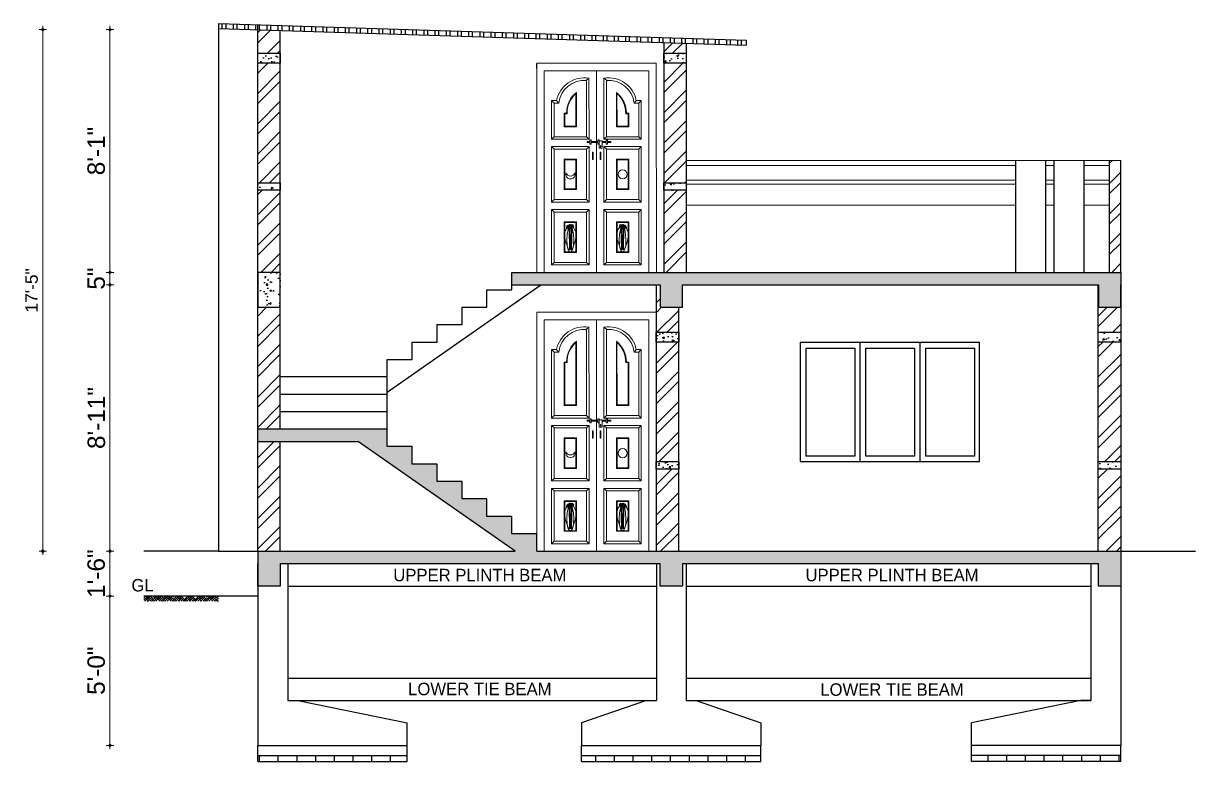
# Model space of a CAD drawing. Header units: inches. Extents: x 2449 to 13692, y -3765 to -1517.
# Drawn here: x 5188.6 to 5659.1, y -3380.5 to -3084 of the extents above; entities that cross this region are included whole.
import ezdxf
from ezdxf.enums import TextEntityAlignment as Align

# ---------------------------------------------------------------- set-up
doc = ezdxf.new("R2010")
doc.units = ezdxf.units.IN
doc.header["$LTSCALE"] = 0.5
doc.header["$MEASUREMENT"] = 0
doc.header["$PDMODE"] = 66
doc.layers.add('A-Wall', color=7, linetype='Continuous')
for name, color, linetype, lineweight in [('A_hatch', 253, 'Continuous', 5), ('Dimention', 5, 'Continuous', 20), ('door', 202, 'Continuous', 5), ('DW TEXT', 92, 'Continuous', 15), ('ELEVATION', 85, 'Continuous', 9), ('hatch', 9, 'Continuous', 0), ('Toilet', 7, 'Continuous', 25)]:
    doc.layers.add(name, color=color, linetype=linetype, lineweight=lineweight)
doc.styles.add('CEN', font='GOTHIC.TTF')
doc.styles.get("Standard").update_dxf_attribs({"font": 'arial.ttf'})
doc.dimstyles.new('S8', dxfattribs={"dimtxt": 5, "dimasz": 1, "dimexe": 6, "dimexo": 18, "dimgap": 1.9375, "dimtad": 1, "dimdec": 0, "dimzin": 3, "dimdsep": 46, "dimlunit": 4, "dimtxsty": 'Standard', "dimblk": 'dot 2', "dimcen": 12, "dimse1": 1, "dimse2": 1, "dimclrd": 1, "dimclre": 1, "dimclrt": 256, "dimadec": 0, "dimazin": 0, "dimtfac": 0.75, "dimtdec": 0, "dimtix": 1, "dimtmove": 1, "dimatfit": 3, "dimldrblk": 'DOT', "dimfxl": 1, "dimtolj": 1, "dimtzin": 0, "dimlwd": 9, "dimlwe": 9, "dimarcsym": 0})
pattern_1 = [(50, (-9424.0806, -2901.197), (7.1726018, -0.6275213), [0.75, -8.25]), (355, (-9424.0806, -2901.197), (-1.3875133, 7.5219213), [0.6, -6.6]), (100.451444, (-9423.483, -2901.249), (5.7850885, 6.8944), [0.637402, -7.011421]), (46.1842, (-9424.081, -2899.197), (10.6724133, -1.655193), [1.125, -12.375]), (96.635635, (-9423.191, -2899.335), (9.3466195, 9.741186), [0.9561034, -10.5171376]), (351.18416, (-9424.081, -2899.197), (9.3466195, 9.741186), [0.9, -9.9]), (21, (-9423.0806, -2899.697), (5.9690705, -4.026189), [0.75, -8.25]), (326, (-9423.0806, -2899.697), (2.4331533, 7.2515005), [0.6, -6.6]), (71.451445, (-9422.583, -2900.0326), (8.4022238, 3.2253115), [0.637402, -7.011421]), (37.5, (-9424.0806, -2901.197), (0.12159855, 3.32893854), [0, -6.52, 0, -6.7, 0, -6.625]), (7.5, (-9424.0806, -2901.197), (2.6306954, 3.9441171), [0, -3.82, 0, -6.37, 0, -2.525]), (327.5, (-9426.3106, -2901.197), (5.33822436, -0.2255487), [0, -2.5, 0, -7.8, 0, -10.35]), (317.5, (-9427.3106, -2901.197), (5.8318617, 1.0010498), [0, -3.25, 0, -5.18, 0, -7.35])]
pattern_2 = [(45, (-9424.081, -2901.197), (-6.098796, 6.098796), []), (45, (-9420.015, -2901.197), (-6.098796, 6.098796), [])]
pattern_3 = [(0, (-9424.0806, -2901.197), (0, 3.75), []), (90, (-9424.0806, -2901.197), (-7.5, 5e-16), [3.75, -3.75]), (90, (-9420.3306, -2901.197), (-7.5, 5e-16), [-3.75, 3.75])]

# ---------------------------------------------------------------- blocks, each defined once
blk = doc.blocks.new('dot1')
at = {"layer": 'hatch'}
h = blk.add_hatch(color=256, dxfattribs=at)
edge = h.paths.add_edge_path()
edge.add_arc((0, 0), 1, 0, 360)
for p, q in [((3, 0), (-3, 0)), ((0, 3), (0, -3))]:
    blk.add_line(p, q, dxfattribs=at)
blk.add_circle((0, 0), 1, dxfattribs=at)
blk = doc.blocks.new('dot 2')
at = {"layer": 'hatch', "xscale": 0.5, "yscale": 0.5, "zscale": 0.5}
blk.add_blockref('dot1', (0, 0), dxfattribs=at)
blk = doc.blocks.new('*D799')
at = {"layer": 'Defpoints', "color": 0, "transparency": 16777216}
for p in [(5223.34, -3295.99), (5236.95, -3295.99), (5236.95, -3313.99)]:
    blk.add_point(p, dxfattribs=at)
at = {"layer": 'Toilet', "color": 1, "lineweight": 9, "transparency": 16777216}
for p, q in [((5223.34, -3294.99), (5223.34, -3293.99)), ((5223.34, -3313.99), (5223.34, -3295.99)), ((5223.34, -3314.99), (5223.34, -3315.99))]:
    blk.add_line(p, q, dxfattribs=at)
for p, rotation in [((5223.34, -3295.99), 270), ((5223.34, -3313.99), 90)]:
    blk.add_blockref('dot 2', p, dxfattribs=dict(at, rotation=rotation))
at = {"layer": 'Toilet', "transparency": 16777216, "insert": (5217.83, -3304.99), "char_height": 7, "attachment_point": 5, "rotation": 90}
blk.add_mtext('\\A1;1\'-6"', dxfattribs=at)
blk = doc.blocks.new('_Dot')
at = {"color": 0, "linetype": 'ByBlock', "lineweight": -2}
blk.add_line((-0.5, 0), (-1, 0), dxfattribs=at)
at = {"color": 0, "linetype": 'ByBlock', "const_width": 0.5}
blk.add_lwpolyline([(-0.25, 0, 1), (0.25, 0, 1)], format="xyb", close=True, dxfattribs=at)
blk = doc.blocks.new('*D801')
at = {"layer": 'Defpoints', "color": 0, "transparency": 16777216}
for p in [(5223.34, -3183.99), (5384.68, -3183.99), (5384.68, -3188.99)]:
    blk.add_point(p, dxfattribs=at)
at = {"layer": 'Toilet', "color": 1, "lineweight": 9, "transparency": 16777216}
for p, q in [((5223.34, -3182.99), (5223.34, -3181.99)), ((5223.34, -3188.99), (5223.34, -3183.99)), ((5223.34, -3189.99), (5223.34, -3190.99))]:
    blk.add_line(p, q, dxfattribs=at)
for p, rotation in [((5223.34, -3183.99), 270), ((5223.34, -3188.99), 90)]:
    blk.add_blockref('dot 2', p, dxfattribs=dict(at, rotation=rotation))
at = {"layer": 'Toilet', "transparency": 16777216, "insert": (5217.85, -3186.49), "char_height": 7, "attachment_point": 5, "rotation": 90}
blk.add_mtext('\\A1;5"', dxfattribs=at)
blk = doc.blocks.new('*D802')
at = {"layer": 'Defpoints', "color": 0, "transparency": 16777216}
for p in [(5223.34, -3086.49), (5282.7, -3086.49), (5384.68, -3183.99)]:
    blk.add_point(p, dxfattribs=at)
at = {"layer": 'Toilet', "color": 1, "lineweight": 9, "transparency": 16777216}
blk.add_line((5223.34, -3182.99), (5223.34, -3087.49), dxfattribs=at)
for p, rotation in [((5223.34, -3086.49), 90), ((5223.34, -3183.99), 270)]:
    blk.add_blockref('dot 2', p, dxfattribs=dict(at, rotation=rotation))
at = {"layer": 'Toilet', "transparency": 16777216, "insert": (5217.83, -3135.24), "char_height": 7, "attachment_point": 5, "rotation": 90}
blk.add_mtext('\\A1;8\'-1"', dxfattribs=at)
blk = doc.blocks.new('*D803')
at = {"layer": 'Defpoints', "color": 0, "transparency": 16777216}
for p in [(5282.7, -3086.49), (5196.38, -3295.99), (5266.95, -3295.99)]:
    blk.add_point(p, dxfattribs=at)
at = {"layer": 'Toilet', "color": 1, "lineweight": 9, "transparency": 16777216}
blk.add_line((5196.38, -3087.49), (5196.38, -3294.99), dxfattribs=at)
for p, rotation in [((5196.38, -3086.49), 90), ((5196.38, -3295.99), 270)]:
    blk.add_blockref('dot 2', p, dxfattribs=dict(at, rotation=rotation))
at = {"layer": 'Toilet', "transparency": 16777216, "insert": (5191.89, -3191.24), "char_height": 5, "attachment_point": 5, "rotation": 90}
blk.add_mtext('\\A1;17\'-5"', dxfattribs=at)
blk = doc.blocks.new('*D804')
at = {"layer": 'Defpoints', "color": 0, "transparency": 16777216}
for p in [(5236.95, -3313.99), (5223.34, -3373.99), (5282.7, -3373.99)]:
    blk.add_point(p, dxfattribs=at)
at = {"layer": 'Toilet', "color": 1, "lineweight": 9, "transparency": 16777216}
blk.add_line((5223.34, -3314.99), (5223.34, -3372.99), dxfattribs=at)
for p, rotation in [((5223.34, -3313.99), 90), ((5223.34, -3373.99), 270)]:
    blk.add_blockref('dot 2', p, dxfattribs=dict(at, rotation=rotation))
at = {"layer": 'Toilet', "transparency": 16777216, "insert": (5217.83, -3343.99), "char_height": 7, "attachment_point": 5, "rotation": 90}
blk.add_mtext('\\A1;5\'-0"', dxfattribs=at)

msp = doc.modelspace()

# ---------------------------------------------------------------- hatches: boundary and pattern name
at = {"layer": 'A-Wall', "ltscale": 40, "true_color": 0xf26722}
h = msp.add_hatch(dxfattribs=at)
h.set_pattern_fill('AR-CONC', color=30)
h.set_pattern_definition(pattern_1)
h.paths.add_polyline_path([(5282.7, -3095.99), (5282.7, -3099.99), (5291.72, -3099.99), (5291.72, -3095.99)])
h = msp.add_hatch(dxfattribs=at)
h.set_pattern_fill('AR-CONC', color=30)
h.set_pattern_definition(pattern_1)
h.paths.add_polyline_path([(5445.68, -3099.99), (5454.68, -3099.99), (5454.68, -3095.99), (5445.68, -3095.99)])
h = msp.add_hatch(dxfattribs=at)
h.set_pattern_fill('AR-CONC', color=30)
h.set_pattern_definition(pattern_1)
h.paths.add_polyline_path([(5291.72, -3147.99), (5282.7, -3147.99), (5282.7, -3150.99), (5291.72, -3150.99)])
h = msp.add_hatch(dxfattribs=at)
h.set_pattern_fill('AR-CONC', color=30)
h.set_pattern_definition(pattern_1)
h.paths.add_polyline_path([(5454.68, -3147.99), (5445.68, -3147.99), (5445.68, -3150.99), (5454.68, -3150.99)])
h = msp.add_hatch(dxfattribs=at)
h.set_pattern_fill('AR-CONC', color=30)
h.set_pattern_definition(pattern_1)
h.paths.add_polyline_path([(5291.72, -3183.99), (5282.7, -3183.99), (5282.7, -3197.99), (5291.72, -3197.99)])
h = msp.add_hatch(dxfattribs=at)
h.set_pattern_fill('AR-CONC', color=30)
h.set_pattern_definition(pattern_1)
h.paths.add_polyline_path([(5444.17, -3188.99), (5444.17, -3197.99), (5453.19, -3197.99), (5453.19, -3188.99), (5620.12, -3188.99), (5620.12, -3197.99), (5629.14, -3197.99), (5629.14, -3188.99), (5629.14, -3183.99), (5394.68, -3183.99), (5384.68, -3183.99), (5384.68, -3188.99)])
h = msp.add_hatch(dxfattribs=at)
h.set_pattern_fill('AR-CONC', color=30)
h.set_pattern_definition(pattern_1)
h.paths.add_polyline_path([(5451.68, -3207.99), (5442.68, -3207.99), (5442.68, -3211.99), (5451.68, -3211.99)])
h = msp.add_hatch(dxfattribs=at)
h.set_pattern_fill('AR-CONC', color=30)
h.set_pattern_definition(pattern_1)
h.paths.add_polyline_path([(5620.08, -3211.99), (5629.14, -3211.99), (5629.14, -3207.99), (5620.08, -3207.99)])
h = msp.add_hatch(dxfattribs=at)
h.set_pattern_fill('AR-CONC', color=30)
h.set_pattern_definition(pattern_1)
h.paths.add_polyline_path([(5385.96, -3295.99), (5282.7, -3295.99), (5282.7, -3309.99), (5291.7, -3309.99), (5291.7, -3300.99), (5444.18, -3300.99), (5444.18, -3309.99), (5453.18, -3309.99), (5453.18, -3300.99), (5620.14, -3300.99), (5620.14, -3309.99), (5629.14, -3309.99), (5629.14, -3300.99), (5629.14, -3295.99), (5394.68, -3295.99), (5394.68, -3288.99), (5384.68, -3288.99), (5384.68, -3281.99), (5374.68, -3281.99), (5374.68, -3274.99), (5364.68, -3274.99), (5364.68, -3267.99), (5354.68, -3267.99), (5354.68, -3260.99), (5344.68, -3260.99), (5344.68, -3253.99), (5334.68, -3253.99), (5334.68, -3246.99), (5282.7, -3246.99), (5282.7, -3251.99), (5323.1, -3251.99)])
h = msp.add_hatch(dxfattribs=at)
h.set_pattern_fill('AR-CONC', color=30)
h.set_pattern_definition(pattern_1)
h.paths.add_polyline_path([(5451.68, -3259.99), (5442.68, -3259.99), (5442.68, -3262.99), (5451.68, -3262.99)])
h = msp.add_hatch(dxfattribs=at)
h.set_pattern_fill('AR-CONC', color=30)
h.set_pattern_definition(pattern_1)
h.paths.add_polyline_path([(5629.14, -3259.99), (5620.08, -3259.99), (5620.08, -3262.99), (5629.14, -3262.99)])
at = {"layer": 'Dimention', "ltscale": 40, "true_color": 0xf26722}
h = msp.add_hatch(dxfattribs=at)
h.set_pattern_fill('ANSI32', color=30, scale=23)
h.set_pattern_definition(pattern_2)
h.paths.add_polyline_path([(5291.72, -3086.78), (5282.7, -3086.49), (5282.7, -3095.99), (5291.72, -3095.99)])
h.paths.add_polyline_path([(5282.7, -3147.99), (5291.72, -3147.99), (5291.72, -3099.99), (5282.7, -3099.99)])
h.paths.add_polyline_path([(5282.7, -3183.99), (5291.72, -3183.99), (5291.72, -3150.99), (5282.7, -3150.99)])
h = msp.add_hatch(dxfattribs=at)
h.set_pattern_fill('ANSI32', color=30, scale=23)
h.set_pattern_definition(pattern_2)
h.paths.add_polyline_path([(5454.68, -3095.99), (5454.68, -3091.99), (5445.68, -3091.7), (5445.68, -3095.99)])
h = msp.add_hatch(dxfattribs=at)
h.set_pattern_fill('ANSI32', color=30, scale=23)
h.set_pattern_definition(pattern_2)
h.paths.add_polyline_path([(5445.68, -3147.99), (5454.68, -3147.99), (5454.68, -3099.99), (5445.68, -3099.99)])
h.paths.add_polyline_path([(5454.68, -3150.99), (5445.68, -3150.99), (5445.68, -3183.99), (5454.68, -3183.99)])
h = msp.add_hatch(dxfattribs=at)
h.set_pattern_fill('ANSI32', color=30, scale=23)
h.set_pattern_definition(pattern_2)
h.paths.add_polyline_path([(5629.14, -3138.99), (5624.64, -3138.99), (5624.64, -3183.99), (5629.14, -3183.99)])
h = msp.add_hatch(dxfattribs=at)
h.set_pattern_fill('ANSI32', color=30, scale=23)
h.set_pattern_definition(pattern_2)
h.paths.add_polyline_path([(5451.68, -3197.99), (5444.17, -3197.99), (5444.17, -3188.99), (5442.68, -3188.99), (5442.68, -3207.99), (5451.68, -3207.99)])
h.paths.add_polyline_path([(5451.68, -3211.99), (5442.68, -3211.99), (5442.68, -3259.99), (5451.68, -3259.99)])
h.paths.add_polyline_path([(5451.68, -3262.99), (5442.68, -3262.99), (5442.68, -3295.99), (5451.68, -3295.99)])
h = msp.add_hatch(dxfattribs=at)
h.set_pattern_fill('ANSI32', color=30, scale=23)
h.set_pattern_definition(pattern_2)
h.paths.add_polyline_path([(5291.72, -3197.99), (5282.7, -3197.99), (5282.7, -3246.99), (5291.72, -3246.99)])
h.paths.add_polyline_path([(5291.72, -3251.99), (5282.7, -3251.99), (5282.7, -3295.99), (5291.72, -3295.99)])
h = msp.add_hatch(dxfattribs=at)
h.set_pattern_fill('ANSI32', color=30, scale=23)
h.set_pattern_definition(pattern_2)
h.paths.add_polyline_path([(5620.08, -3197.99), (5620.08, -3207.99), (5629.14, -3207.99), (5629.14, -3197.99)])
h.paths.add_polyline_path([(5629.14, -3211.99), (5620.08, -3211.99), (5620.08, -3259.99), (5629.14, -3259.99)])
h.paths.add_polyline_path([(5620.08, -3295.99), (5629.14, -3295.99), (5629.14, -3262.99), (5620.08, -3262.99)])
at = {"layer": 'Toilet'}
h = msp.add_hatch(dxfattribs=at)
h.set_pattern_fill('ANSI32', color=256, scale=12, angle=45)
h.set_pattern_definition([(90, (-9424.0806, -2901.197), (-4.5, 0), []), (90, (-9422.5806, -2899.697), (-4.5, 0), [])])
h.paths.add_polyline_path([(5282.7, -3084.49), (5282.7, -3086.49), (5478.68, -3092.76), (5478.68, -3090.75)])
h.paths.add_polyline_path([(5282.7, -3084.49), (5266.95, -3083.99), (5266.95, -3085.99), (5282.7, -3086.49)])
h = msp.add_hatch(dxfattribs=at)
h.set_pattern_fill('HOUND', color=256, scale=10, angle=45)
h.set_pattern_definition([(45, (-9424.0806, -2901.19704), (1.325825215, 2.20970869), [10, -5]), (135, (-9424.0806, -2901.19704), (1.325825215, -2.20970869), [10, -5])])
h.paths.add_polyline_path([(5266.95, -3313.99), (5236.95, -3313.99), (5236.95, -3316.12), (5266.95, -3316.12)])
h = msp.add_hatch(dxfattribs=at)
h.set_pattern_fill('BRICK', color=256, scale=15)
h.set_pattern_definition(pattern_3)
h.paths.add_polyline_path([(5342.7, -3377.99), (5282.7, -3377.99), (5282.7, -3380.49), (5342.7, -3380.49)])
h = msp.add_hatch(dxfattribs=at)
h.set_pattern_fill('BRICK', color=256, scale=15)
h.set_pattern_definition(pattern_3)
h.paths.add_polyline_path([(5484.68, -3377.99), (5412.68, -3377.99), (5412.68, -3380.49), (5484.68, -3380.49)])
h = msp.add_hatch(dxfattribs=at)
h.set_pattern_fill('BRICK', color=256, scale=15)
h.set_pattern_definition(pattern_3)
h.paths.add_polyline_path([(5629.14, -3377.99), (5569.14, -3377.99), (5569.14, -3380.49), (5629.14, -3380.49)])

# ---------------------------------------------------------------- linework, layer by layer
at = {"color": 5}
for p, q in [((5500.43, -3211.99), (5572.43, -3211.99)), ((5500.43, -3211.99), (5500.43, -3259.99)), ((5524.43, -3211.99), (5524.43, -3259.99)), ((5548.43, -3211.99), (5548.43, -3259.99)), ((5572.43, -3259.99), (5572.43, -3211.99)), ((5500.43, -3259.99), (5572.43, -3259.99))]:
    msp.add_line(p, q, dxfattribs=at)
for points in [[(5502.83, -3214.45), (5522.36, -3214.45), (5522.36, -3257.85), (5502.83, -3257.85)], [(5526.83, -3214.45), (5546.36, -3214.45), (5546.36, -3257.85), (5526.83, -3257.85)], [(5550.83, -3214.45), (5570.36, -3214.45), (5570.36, -3257.85), (5550.83, -3257.85)]]:
    msp.add_lwpolyline(points, close=True, dxfattribs=at)
at = {"layer": 'A_hatch', "color": 11, "ltscale": 5}
for p, q in [((5454.68, -3138.99), (5629.14, -3138.99)), ((5454.68, -3140.99), (5587.04, -3140.99)), ((5599.04, -3140.99), (5602.41, -3140.99)), ((5614.41, -3140.99), (5624.64, -3140.99)), ((5454.68, -3146.99), (5587.04, -3146.99)), ((5599.04, -3146.99), (5602.41, -3146.99)), ((5614.41, -3146.99), (5624.64, -3146.99)), ((5454.68, -3148.49), (5587.04, -3148.49)), ((5599.04, -3148.49), (5602.41, -3148.49)), ((5614.41, -3148.49), (5624.64, -3148.49)), ((5587.04, -3156.99), (5454.68, -3156.99)), ((5602.41, -3156.99), (5599.04, -3156.99)), ((5624.64, -3156.99), (5614.41, -3156.99))]:
    msp.add_line(p, q, dxfattribs=at)
at = {"layer": 'door'}
for p, q in [((5394.65, -3099.99), (5442.65, -3099.99)), ((5394.68, -3183.99), (5394.68, -3099.99)), ((5442.65, -3099.99), (5442.68, -3183.99)), ((5397.63, -3102.99), (5397.65, -3183.99)), ((5439.63, -3102.99), (5397.63, -3102.99)), ((5418.63, -3102.99), (5418.65, -3183.99)), ((5439.65, -3183.99), (5439.63, -3102.99)), ((5414.63, -3106.83), (5415.63, -3105.99)), ((5422.63, -3106.83), (5421.63, -3105.99)), ((5400.63, -3114.99), (5401.63, -3115.99)), ((5402.63, -3114.99), (5403.35, -3115.99)), ((5434.63, -3114.99), (5433.9, -3115.99)), ((5436.63, -3114.99), (5435.63, -3115.99)), ((5401.65, -3129.49), (5400.65, -3130.49)), ((5400.65, -3133.49), (5401.65, -3134.49)), ((5415.65, -3130.49), (5414.65, -3129.49)), ((5415.65, -3133.49), (5414.65, -3134.49)), ((5421.65, -3130.49), (5422.65, -3129.49)), ((5421.65, -3133.49), (5422.65, -3134.49)), ((5435.65, -3129.49), (5436.65, -3130.49)), ((5436.65, -3133.49), (5435.65, -3134.49)), ((5401.65, -3154.74), (5400.65, -3155.74)), ((5415.65, -3155.74), (5414.65, -3154.74)), ((5421.65, -3155.74), (5422.65, -3154.74)), ((5435.65, -3154.74), (5436.65, -3155.74)), ((5400.65, -3158.74), (5401.65, -3159.74)), ((5415.65, -3158.74), (5414.65, -3159.74)), ((5421.65, -3158.74), (5422.65, -3159.74)), ((5436.65, -3158.74), (5435.65, -3159.74)), ((5407.12, -3166.2), (5406.46, -3165.83)), ((5407.12, -3166.2), (5406.52, -3166.14)), ((5407.07, -3165.93), (5406.67, -3165.3)), ((5407.07, -3165.93), (5406.85, -3165.88)), ((5407.66, -3165.77), (5406.91, -3165.34)), ((5407.55, -3165.77), (5406.96, -3165.5)), ((5407.23, -3165.34), (5407.01, -3165.07)), ((5407.34, -3166.26), (5407.07, -3165.93)), ((5407.28, -3166.36), (5407.07, -3166.36)), ((5407.45, -3165.12), (5407.12, -3165.01)), ((5407.23, -3165.77), (5407.12, -3165.72)), ((5407.45, -3166.53), (5407.12, -3166.2)), ((5407.23, -3165.34), (5407.39, -3164.96)), ((5407.23, -3165.77), (5407.23, -3165.34)), ((5407.34, -3166.26), (5407.23, -3165.77)), ((5407.45, -3166.53), (5407.34, -3166.26)), ((5407.45, -3165.12), (5407.66, -3164.85)), ((5408.2, -3165.82), (5407.45, -3165.12)), ((5407.66, -3166.63), (5407.45, -3166.53)), ((5407.66, -3165.77), (5407.55, -3165.77)), ((5407.62, -3165.29), (5407.83, -3165.12)), ((5407.66, -3165.77), (5408.2, -3165.18)), ((5407.93, -3166.69), (5407.66, -3165.77)), ((5407.82, -3174.65), (5407.66, -3166.63)), ((5407.72, -3164.95), (5407.67, -3164.69)), ((5407.81, -3165.03), (5407.72, -3164.95)), ((5407.85, -3164.97), (5407.76, -3164.79)), ((5407.77, -3165.42), (5407.78, -3165.06)), ((5407.77, -3165.28), (5407.93, -3165.14)), ((5407.78, -3165.06), (5407.92, -3164.88)), ((5407.83, -3165.12), (5407.94, -3164.62)), ((5408.2, -3165.18), (5407.93, -3164.74)), ((5407.93, -3165.14), (5408.01, -3164.96)), ((5407.93, -3166.69), (5408.15, -3166.31)), ((5408.15, -3174.71), (5407.93, -3166.69)), ((5408.05, -3164.95), (5408.11, -3164.63)), ((5408.31, -3164.96), (5408.15, -3164.91)), ((5408.15, -3166.31), (5408.2, -3165.82)), ((5408.2, -3165.18), (5408.53, -3165.01)), ((5408.26, -3165.77), (5408.31, -3165.5)), ((5408.36, -3166.2), (5408.26, -3165.77)), ((5408.31, -3164.96), (5408.42, -3164.8)), ((5408.58, -3165.34), (5408.31, -3164.96)), ((5408.31, -3165.5), (5408.69, -3165.28)), ((5408.47, -3166.58), (5408.36, -3166.2)), ((5408.42, -3174.6), (5408.47, -3166.58)), ((5408.55, -3165.18), (5408.5, -3164.77)), ((5408.53, -3165.01), (5408.69, -3164.74)), ((5408.74, -3165.45), (5408.55, -3165.17)), ((5408.8, -3165.72), (5408.63, -3164.96)), ((5408.63, -3174.6), (5408.9, -3166.09)), ((5408.69, -3165.28), (5409.01, -3164.85)), ((5408.74, -3165.08), (5408.8, -3164.75)), ((5408.81, -3165.28), (5408.74, -3165.08)), ((5408.74, -3166.58), (5408.8, -3165.72)), ((5408.8, -3165.39), (5408.85, -3164.91)), ((5409.01, -3165.99), (5408.8, -3165.39)), ((5408.9, -3166.09), (5409.23, -3165.82)), ((5409.06, -3164.71), (5409.11, -3164.86)), ((5409.07, -3165.96), (5409.16, -3165.69)), ((5409.1, -3165.02), (5409.13, -3164.77)), ((5409.1, -3164.99), (5409.19, -3164.88)), ((5409.16, -3165.69), (5409.1, -3165.02)), ((5409.12, -3164.92), (5409.22, -3164.8)), ((5409.13, -3164.84), (5409.28, -3164.69)), ((5409.13, -3164.77), (5409.21, -3164.71)), ((5409.16, -3165.69), (5409.27, -3165.35)), ((5409.23, -3165.82), (5409.28, -3165.45)), ((5409.23, -3165.82), (5409.44, -3165.5)), ((5409.27, -3165.35), (5409.53, -3165.12)), ((5409.28, -3165.45), (5409.44, -3165.23)), ((5409.34, -3165.66), (5409.39, -3165.45)), ((5409.39, -3165.45), (5409.5, -3165.34)), ((5428.01, -3165.35), (5427.75, -3165.12)), ((5427.89, -3165.45), (5427.78, -3165.34)), ((5427.99, -3165.45), (5427.83, -3165.23)), ((5428.05, -3165.82), (5427.83, -3165.5)), ((5427.94, -3165.66), (5427.89, -3165.45)), ((5428.05, -3165.82), (5427.99, -3165.45)), ((5428.15, -3164.84), (5428, -3164.69)), ((5428.12, -3165.69), (5428.01, -3165.35)), ((5428.16, -3164.92), (5428.05, -3164.8)), ((5428.37, -3166.09), (5428.05, -3165.82)), ((5428.14, -3164.77), (5428.06, -3164.71)), ((5428.17, -3164.99), (5428.09, -3164.88)), ((5428.12, -3165.69), (5428.18, -3165.02)), ((5428.21, -3165.96), (5428.12, -3165.69)), ((5428.18, -3165.02), (5428.14, -3164.77)), ((5428.21, -3164.71), (5428.16, -3164.86)), ((5428.59, -3165.28), (5428.26, -3164.85)), ((5428.26, -3165.99), (5428.48, -3165.39)), ((5428.64, -3174.6), (5428.37, -3166.09)), ((5428.48, -3165.39), (5428.43, -3164.91)), ((5428.47, -3165.28), (5428.54, -3165.08)), ((5428.54, -3165.08), (5428.48, -3164.75)), ((5428.48, -3165.72), (5428.64, -3164.96)), ((5428.53, -3166.58), (5428.48, -3165.72)), ((5428.54, -3165.45), (5428.73, -3165.17)), ((5428.75, -3165.01), (5428.59, -3164.74)), ((5428.97, -3165.5), (5428.59, -3165.28)), ((5428.7, -3165.34), (5428.97, -3164.96)), ((5428.73, -3165.18), (5428.78, -3164.77)), ((5429.07, -3165.18), (5428.75, -3165.01)), ((5428.8, -3166.58), (5428.91, -3166.2)), ((5428.86, -3174.6), (5428.8, -3166.58)), ((5428.97, -3164.96), (5428.86, -3164.8)), ((5428.91, -3166.2), (5429.02, -3165.77)), ((5428.97, -3164.96), (5429.13, -3164.91)), ((5429.02, -3165.77), (5428.97, -3165.5)), ((5429.07, -3165.18), (5429.34, -3164.74)), ((5429.07, -3165.82), (5429.83, -3165.12)), ((5429.61, -3165.77), (5429.07, -3165.18)), ((5429.13, -3166.31), (5429.07, -3165.82)), ((5429.34, -3166.69), (5429.13, -3166.31)), ((5429.13, -3174.71), (5429.34, -3166.69)), ((5429.22, -3164.95), (5429.17, -3164.63)), ((5429.35, -3165.14), (5429.26, -3164.96)), ((5429.44, -3165.12), (5429.33, -3164.62)), ((5429.34, -3166.69), (5429.61, -3165.77)), ((5429.5, -3165.06), (5429.35, -3164.88)), ((5429.5, -3165.28), (5429.35, -3165.14)), ((5429.42, -3164.97), (5429.52, -3164.79)), ((5429.65, -3165.29), (5429.44, -3165.12)), ((5429.45, -3174.65), (5429.61, -3166.63)), ((5429.47, -3165.03), (5429.56, -3164.95)), ((5429.51, -3165.42), (5429.5, -3165.06)), ((5429.56, -3164.95), (5429.61, -3164.69)), ((5429.83, -3165.12), (5429.61, -3164.85)), ((5429.61, -3165.77), (5430.37, -3165.34)), ((5429.61, -3165.77), (5429.72, -3165.77)), ((5429.61, -3166.63), (5429.83, -3166.53)), ((5429.72, -3165.77), (5430.32, -3165.5)), ((5429.83, -3165.12), (5430.15, -3165.01)), ((5429.83, -3166.53), (5430.15, -3166.2)), ((5429.83, -3166.53), (5429.94, -3166.26)), ((5430.05, -3165.34), (5429.88, -3164.96)), ((5429.94, -3166.26), (5430.05, -3165.77)), ((5429.94, -3166.26), (5430.21, -3165.93)), ((5429.99, -3166.36), (5430.21, -3166.36)), ((5430.05, -3165.34), (5430.26, -3165.07)), ((5430.05, -3165.77), (5430.05, -3165.34)), ((5430.05, -3165.77), (5430.15, -3165.72)), ((5430.15, -3166.2), (5430.82, -3165.83)), ((5430.15, -3166.2), (5430.76, -3166.14)), ((5430.21, -3165.93), (5430.6, -3165.3)), ((5430.21, -3165.93), (5430.42, -3165.88)), ((5408.15, -3174.82), (5407.82, -3174.65)), ((5408.15, -3174.82), (5408.63, -3174.6)), ((5408.15, -3174.82), (5408.42, -3174.6)), ((5408.15, -3174.82), (5408.15, -3174.71)), ((5429.13, -3174.82), (5428.64, -3174.6)), ((5429.13, -3174.82), (5428.86, -3174.6)), ((5429.13, -3174.82), (5429.45, -3174.65)), ((5429.13, -3174.82), (5429.13, -3174.71)), ((5401.65, -3179.99), (5400.65, -3180.99)), ((5415.65, -3180.99), (5414.65, -3179.99)), ((5421.65, -3180.99), (5422.65, -3179.99)), ((5435.65, -3179.99), (5436.65, -3180.99)), ((5394.68, -3183.99), (5439.65, -3183.99)), ((5442.68, -3183.99), (5439.65, -3183.99)), ((5394.68, -3295.99), (5394.65, -3199.99)), ((5394.65, -3199.99), (5442.65, -3199.99)), ((5397.63, -3202.99), (5397.65, -3295.99)), ((5439.63, -3202.99), (5397.63, -3202.99)), ((5418.63, -3202.99), (5418.65, -3295.99)), ((5439.65, -3295.99), (5439.63, -3202.99)), ((5442.65, -3199.99), (5442.68, -3295.99)), ((5414.63, -3206.83), (5415.63, -3205.99)), ((5422.63, -3206.83), (5421.63, -3205.99)), ((5400.63, -3214.99), (5401.63, -3215.99)), ((5402.63, -3214.99), (5403.35, -3215.99)), ((5434.63, -3214.99), (5433.9, -3215.99)), ((5436.63, -3214.99), (5435.63, -3215.99)), ((5401.65, -3241.49), (5400.65, -3242.49)), ((5415.65, -3242.49), (5414.65, -3241.49)), ((5421.65, -3242.49), (5422.65, -3241.49)), ((5435.65, -3241.49), (5436.65, -3242.49)), ((5400.65, -3245.49), (5401.65, -3246.49)), ((5415.65, -3245.49), (5414.65, -3246.49)), ((5421.65, -3245.49), (5422.65, -3246.49)), ((5436.65, -3245.49), (5435.65, -3246.49)), ((5401.65, -3266.74), (5400.65, -3267.74)), ((5415.65, -3267.74), (5414.65, -3266.74)), ((5421.65, -3267.74), (5422.65, -3266.74)), ((5435.65, -3266.74), (5436.65, -3267.74)), ((5400.65, -3270.74), (5401.65, -3271.74)), ((5415.65, -3270.74), (5414.65, -3271.74)), ((5421.65, -3270.74), (5422.65, -3271.74)), ((5436.65, -3270.74), (5435.65, -3271.74)), ((5407.12, -3278.2), (5406.46, -3277.83)), ((5407.12, -3278.2), (5406.52, -3278.14)), ((5407.07, -3277.93), (5406.67, -3277.3)), ((5407.07, -3277.93), (5406.85, -3277.88)), ((5407.66, -3277.77), (5406.91, -3277.34)), ((5407.55, -3277.77), (5406.96, -3277.5)), ((5407.23, -3277.34), (5407.01, -3277.07)), ((5407.34, -3278.26), (5407.07, -3277.93)), ((5407.28, -3278.36), (5407.07, -3278.36)), ((5407.45, -3277.12), (5407.12, -3277.01)), ((5407.23, -3277.77), (5407.12, -3277.72)), ((5407.45, -3278.53), (5407.12, -3278.2)), ((5407.23, -3277.34), (5407.39, -3276.96)), ((5407.23, -3277.77), (5407.23, -3277.34)), ((5407.34, -3278.26), (5407.23, -3277.77)), ((5407.45, -3278.53), (5407.34, -3278.26)), ((5407.45, -3277.12), (5407.66, -3276.85)), ((5408.2, -3277.82), (5407.45, -3277.12)), ((5407.66, -3278.63), (5407.45, -3278.53)), ((5407.66, -3277.77), (5407.55, -3277.77)), ((5407.62, -3277.29), (5407.83, -3277.12)), ((5407.66, -3277.77), (5408.2, -3277.18)), ((5407.93, -3278.69), (5407.66, -3277.77)), ((5407.82, -3286.65), (5407.66, -3278.63)), ((5407.72, -3276.95), (5407.67, -3276.69)), ((5407.81, -3277.03), (5407.72, -3276.95)), ((5407.85, -3276.97), (5407.76, -3276.79)), ((5407.77, -3277.42), (5407.78, -3277.06)), ((5407.77, -3277.28), (5407.93, -3277.14)), ((5407.78, -3277.06), (5407.92, -3276.88)), ((5407.83, -3277.12), (5407.94, -3276.62)), ((5408.2, -3277.18), (5407.93, -3276.74)), ((5407.93, -3277.14), (5408.01, -3276.96)), ((5407.93, -3278.69), (5408.15, -3278.31)), ((5408.15, -3286.71), (5407.93, -3278.69)), ((5408.05, -3276.95), (5408.11, -3276.63)), ((5408.31, -3276.96), (5408.15, -3276.91)), ((5408.15, -3278.31), (5408.2, -3277.82)), ((5408.2, -3277.18), (5408.53, -3277.01)), ((5408.26, -3277.77), (5408.31, -3277.5)), ((5408.36, -3278.2), (5408.26, -3277.77)), ((5408.31, -3276.96), (5408.42, -3276.8)), ((5408.58, -3277.34), (5408.31, -3276.96)), ((5408.31, -3277.5), (5408.69, -3277.28)), ((5408.47, -3278.58), (5408.36, -3278.2)), ((5408.42, -3286.6), (5408.47, -3278.58)), ((5408.55, -3277.18), (5408.5, -3276.77)), ((5408.53, -3277.01), (5408.69, -3276.74)), ((5408.74, -3277.45), (5408.55, -3277.17)), ((5408.8, -3277.72), (5408.63, -3276.96)), ((5408.63, -3286.6), (5408.9, -3278.09)), ((5408.69, -3277.28), (5409.01, -3276.85)), ((5408.74, -3277.08), (5408.8, -3276.75)), ((5408.81, -3277.28), (5408.74, -3277.08)), ((5408.74, -3278.58), (5408.8, -3277.72)), ((5408.8, -3277.39), (5408.85, -3276.91)), ((5409.01, -3277.99), (5408.8, -3277.39)), ((5408.9, -3278.09), (5409.23, -3277.82)), ((5409.06, -3276.71), (5409.11, -3276.86)), ((5409.07, -3277.96), (5409.16, -3277.69)), ((5409.1, -3277.02), (5409.13, -3276.77)), ((5409.1, -3276.99), (5409.19, -3276.88)), ((5409.16, -3277.69), (5409.1, -3277.02)), ((5409.12, -3276.92), (5409.22, -3276.8)), ((5409.13, -3276.84), (5409.28, -3276.69)), ((5409.13, -3276.77), (5409.21, -3276.71)), ((5409.16, -3277.69), (5409.27, -3277.35)), ((5409.23, -3277.82), (5409.28, -3277.45)), ((5409.23, -3277.82), (5409.44, -3277.5)), ((5409.27, -3277.35), (5409.53, -3277.12)), ((5409.28, -3277.45), (5409.44, -3277.23)), ((5409.34, -3277.66), (5409.39, -3277.45)), ((5409.39, -3277.45), (5409.5, -3277.34)), ((5428.01, -3277.35), (5427.75, -3277.12)), ((5427.89, -3277.45), (5427.78, -3277.34)), ((5427.99, -3277.45), (5427.83, -3277.23)), ((5428.05, -3277.82), (5427.83, -3277.5)), ((5427.94, -3277.66), (5427.89, -3277.45)), ((5428.05, -3277.82), (5427.99, -3277.45)), ((5428.15, -3276.84), (5428, -3276.69)), ((5428.12, -3277.69), (5428.01, -3277.35)), ((5428.16, -3276.92), (5428.05, -3276.8)), ((5428.37, -3278.09), (5428.05, -3277.82)), ((5428.14, -3276.77), (5428.06, -3276.71)), ((5428.17, -3276.99), (5428.09, -3276.88)), ((5428.12, -3277.69), (5428.18, -3277.02)), ((5428.21, -3277.96), (5428.12, -3277.69)), ((5428.18, -3277.02), (5428.14, -3276.77)), ((5428.21, -3276.71), (5428.16, -3276.86)), ((5428.59, -3277.28), (5428.26, -3276.85)), ((5428.26, -3277.99), (5428.48, -3277.39)), ((5428.64, -3286.6), (5428.37, -3278.09)), ((5428.48, -3277.39), (5428.43, -3276.91)), ((5428.47, -3277.28), (5428.54, -3277.08)), ((5428.54, -3277.08), (5428.48, -3276.75)), ((5428.48, -3277.72), (5428.64, -3276.96)), ((5428.53, -3278.58), (5428.48, -3277.72)), ((5428.54, -3277.45), (5428.73, -3277.17)), ((5428.75, -3277.01), (5428.59, -3276.74)), ((5428.97, -3277.5), (5428.59, -3277.28)), ((5428.7, -3277.34), (5428.97, -3276.96)), ((5428.73, -3277.18), (5428.78, -3276.77)), ((5429.07, -3277.18), (5428.75, -3277.01)), ((5428.8, -3278.58), (5428.91, -3278.2)), ((5428.86, -3286.6), (5428.8, -3278.58)), ((5428.97, -3276.96), (5428.86, -3276.8)), ((5428.91, -3278.2), (5429.02, -3277.77)), ((5428.97, -3276.96), (5429.13, -3276.91)), ((5429.02, -3277.77), (5428.97, -3277.5)), ((5429.07, -3277.18), (5429.34, -3276.74)), ((5429.07, -3277.82), (5429.83, -3277.12)), ((5429.61, -3277.77), (5429.07, -3277.18)), ((5429.13, -3278.31), (5429.07, -3277.82)), ((5429.34, -3278.69), (5429.13, -3278.31)), ((5429.13, -3286.71), (5429.34, -3278.69)), ((5429.22, -3276.95), (5429.17, -3276.63)), ((5429.35, -3277.14), (5429.26, -3276.96)), ((5429.44, -3277.12), (5429.33, -3276.62)), ((5429.34, -3278.69), (5429.61, -3277.77)), ((5429.5, -3277.06), (5429.35, -3276.88)), ((5429.5, -3277.28), (5429.35, -3277.14)), ((5429.42, -3276.97), (5429.52, -3276.79)), ((5429.65, -3277.29), (5429.44, -3277.12)), ((5429.45, -3286.65), (5429.61, -3278.63)), ((5429.47, -3277.03), (5429.56, -3276.95)), ((5429.51, -3277.42), (5429.5, -3277.06)), ((5429.56, -3276.95), (5429.61, -3276.69)), ((5429.83, -3277.12), (5429.61, -3276.85)), ((5429.61, -3277.77), (5430.37, -3277.34)), ((5429.61, -3277.77), (5429.72, -3277.77)), ((5429.61, -3278.63), (5429.83, -3278.53)), ((5429.72, -3277.77), (5430.32, -3277.5)), ((5429.83, -3277.12), (5430.15, -3277.01)), ((5429.83, -3278.53), (5430.15, -3278.2)), ((5429.83, -3278.53), (5429.94, -3278.26)), ((5430.05, -3277.34), (5429.88, -3276.96)), ((5429.94, -3278.26), (5430.05, -3277.77)), ((5429.94, -3278.26), (5430.21, -3277.93)), ((5429.99, -3278.36), (5430.21, -3278.36)), ((5430.05, -3277.34), (5430.26, -3277.07)), ((5430.05, -3277.77), (5430.05, -3277.34)), ((5430.05, -3277.77), (5430.15, -3277.72)), ((5430.15, -3278.2), (5430.82, -3277.83)), ((5430.15, -3278.2), (5430.76, -3278.14)), ((5430.21, -3277.93), (5430.6, -3277.3)), ((5430.21, -3277.93), (5430.42, -3277.88)), ((5408.15, -3286.82), (5407.82, -3286.65)), ((5408.15, -3286.82), (5408.63, -3286.6)), ((5408.15, -3286.82), (5408.42, -3286.6)), ((5408.15, -3286.82), (5408.15, -3286.71)), ((5429.13, -3286.82), (5428.64, -3286.6)), ((5429.13, -3286.82), (5428.86, -3286.6)), ((5429.13, -3286.82), (5429.45, -3286.65)), ((5429.13, -3286.82), (5429.13, -3286.71)), ((5401.65, -3291.99), (5400.65, -3292.99)), ((5415.65, -3292.99), (5414.65, -3291.99)), ((5421.65, -3292.99), (5422.65, -3291.99)), ((5435.65, -3291.99), (5436.65, -3292.99)), ((5394.68, -3295.99), (5439.65, -3295.99)), ((5442.68, -3295.99), (5439.65, -3295.99))]:
    msp.add_line(p, q, dxfattribs=at)
for points in [[(5415.63, -3105.99), (5415.63, -3105.99), (5415.65, -3130.49), (5400.65, -3130.49), (5400.63, -3114.99), (5402.63, -3114.99, -0.404871)], [(5414.63, -3106.87), (5414.65, -3129.49), (5401.65, -3129.49), (5401.63, -3115.99), (5403.48, -3115.99, -0.404087)], [(5421.63, -3105.99), (5421.63, -3105.99), (5421.65, -3130.49), (5436.65, -3130.49), (5436.63, -3114.99), (5434.63, -3114.99, 0.404871)], [(5422.63, -3106.87), (5422.65, -3129.49), (5435.65, -3129.49), (5435.63, -3115.99), (5433.77, -3115.99, 0.404087)], [(5410.63, -3111.67), (5410.65, -3125.49), (5405.65, -3125.49), (5405.63, -3119.99), (5406.63, -3119.99, -0.230009)], [(5410.38, -3112.2), (5410.4, -3125.24), (5405.9, -3125.24), (5405.88, -3120.24), (5406.88, -3120.24, -0.222945)], [(5426.63, -3111.67), (5426.65, -3125.49), (5431.65, -3125.49), (5431.63, -3119.99), (5430.63, -3119.99, 0.230009)], [(5426.88, -3112.2), (5426.9, -3125.24), (5431.4, -3125.24), (5431.38, -3120.24), (5430.37, -3120.24, 0.222945)], [(5415.63, -3205.99), (5415.63, -3205.99), (5415.65, -3242.49), (5400.65, -3242.49), (5400.63, -3214.99), (5402.63, -3214.99, -0.404871)], [(5414.63, -3206.87), (5414.65, -3241.49), (5401.65, -3241.49), (5401.63, -3215.99), (5403.48, -3215.99, -0.404087)], [(5421.63, -3205.99), (5421.63, -3205.99), (5421.65, -3242.49), (5436.65, -3242.49), (5436.63, -3214.99), (5434.63, -3214.99, 0.404871)], [(5422.63, -3206.87), (5422.65, -3241.49), (5435.65, -3241.49), (5435.63, -3215.99), (5433.77, -3215.99, 0.404087)], [(5410.63, -3211.67), (5410.65, -3237.49), (5405.65, -3237.49), (5405.63, -3219.99), (5406.63, -3219.99, -0.230009)], [(5410.38, -3212.2), (5410.4, -3237.24), (5405.9, -3237.24), (5405.88, -3220.24), (5406.88, -3220.24, -0.222945)], [(5426.63, -3211.67), (5426.65, -3237.49), (5431.65, -3237.49), (5431.63, -3219.99), (5430.63, -3219.99, 0.230009)], [(5426.88, -3212.2), (5426.9, -3237.24), (5431.4, -3237.24), (5431.38, -3220.24), (5430.37, -3220.24, 0.222945)]]:
    msp.add_lwpolyline(points, format="xyb", close=True, dxfattribs=at)
for points in [[(5400.65, -3133.49), (5415.65, -3133.49), (5415.65, -3155.74), (5400.65, -3155.74)], [(5415.99, -3130.79), (5416.45, -3130.79), (5416.45, -3132.46), (5415.99, -3132.46)], [(5419.25, -3130.79), (5419.71, -3130.79), (5419.71, -3132.46), (5419.25, -3132.46)], [(5419.76, -3131.21), (5420.87, -3131.21), (5420.87, -3134.15), (5419.76, -3134.15)], [(5420.24, -3133.08), (5420.38, -3133.08), (5420.38, -3133.72), (5420.24, -3133.72)], [(5436.65, -3133.49), (5421.65, -3133.49), (5421.65, -3155.74), (5436.65, -3155.74)], [(5422.56, -3130.79), (5423.02, -3130.79), (5423.02, -3132.46), (5422.56, -3132.46)], [(5401.65, -3134.49), (5414.65, -3134.49), (5414.65, -3154.74), (5401.65, -3154.74)], [(5417.09, -3135.68), (5417.34, -3135.68), (5417.34, -3138.63), (5417.09, -3138.63)], [(5420.18, -3135.68), (5420.43, -3135.68), (5420.43, -3138.63), (5420.18, -3138.63)], [(5435.65, -3134.49), (5422.65, -3134.49), (5422.65, -3154.74), (5435.65, -3154.74)], [(5405.64, -3138.49), (5410.64, -3138.49), (5410.64, -3150.74), (5405.64, -3150.74)], [(5405.89, -3138.74), (5410.39, -3138.74), (5410.39, -3150.49), (5405.89, -3150.49)], [(5431.64, -3138.49), (5426.64, -3138.49), (5426.64, -3150.74), (5431.64, -3150.74)], [(5431.39, -3138.74), (5426.89, -3138.74), (5426.89, -3150.49), (5431.39, -3150.49)], [(5400.65, -3180.99), (5400.65, -3158.74), (5415.65, -3158.74), (5415.65, -3180.99), (5400.65, -3180.99)], [(5401.65, -3179.99), (5401.65, -3159.74), (5414.65, -3159.74), (5414.65, -3179.99), (5401.65, -3179.99)], [(5421.65, -3180.99), (5436.65, -3180.99), (5436.65, -3158.74), (5421.65, -3158.74)], [(5422.65, -3179.99), (5435.65, -3179.99), (5435.65, -3159.74), (5422.65, -3159.74)], [(5410.64, -3175.99), (5405.64, -3175.99), (5405.64, -3163.74), (5410.64, -3163.74)], [(5410.39, -3175.74), (5405.89, -3175.74), (5405.89, -3163.99), (5410.39, -3163.99)], [(5426.64, -3175.99), (5431.64, -3175.99), (5431.64, -3163.74), (5426.64, -3163.74)], [(5426.89, -3175.74), (5431.39, -3175.74), (5431.39, -3163.99), (5426.89, -3163.99)], [(5400.65, -3245.49), (5415.65, -3245.49), (5415.65, -3267.74), (5400.65, -3267.74)], [(5401.65, -3246.49), (5414.65, -3246.49), (5414.65, -3266.74), (5401.65, -3266.74)], [(5415.99, -3242.79), (5416.45, -3242.79), (5416.45, -3244.46), (5415.99, -3244.46)], [(5419.25, -3242.79), (5419.71, -3242.79), (5419.71, -3244.46), (5419.25, -3244.46)], [(5419.76, -3243.21), (5420.87, -3243.21), (5420.87, -3246.15), (5419.76, -3246.15)], [(5420.24, -3245.08), (5420.38, -3245.08), (5420.38, -3245.72), (5420.24, -3245.72)], [(5436.65, -3245.49), (5421.65, -3245.49), (5421.65, -3267.74), (5436.65, -3267.74)], [(5422.56, -3242.79), (5423.02, -3242.79), (5423.02, -3244.46), (5422.56, -3244.46)], [(5435.65, -3246.49), (5422.65, -3246.49), (5422.65, -3266.74), (5435.65, -3266.74)], [(5405.64, -3250.49), (5410.64, -3250.49), (5410.64, -3262.74), (5405.64, -3262.74)], [(5405.89, -3250.74), (5410.39, -3250.74), (5410.39, -3262.49), (5405.89, -3262.49)], [(5417.09, -3247.68), (5417.34, -3247.68), (5417.34, -3250.63), (5417.09, -3250.63)], [(5420.18, -3247.68), (5420.43, -3247.68), (5420.43, -3250.63), (5420.18, -3250.63)], [(5431.64, -3250.49), (5426.64, -3250.49), (5426.64, -3262.74), (5431.64, -3262.74)], [(5431.39, -3250.74), (5426.89, -3250.74), (5426.89, -3262.49), (5431.39, -3262.49)], [(5400.65, -3292.99), (5400.65, -3270.74), (5415.65, -3270.74), (5415.65, -3292.99), (5400.65, -3292.99)], [(5401.65, -3291.99), (5401.65, -3271.74), (5414.65, -3271.74), (5414.65, -3291.99), (5401.65, -3291.99)], [(5421.65, -3292.99), (5436.65, -3292.99), (5436.65, -3270.74), (5421.65, -3270.74)], [(5422.65, -3291.99), (5435.65, -3291.99), (5435.65, -3271.74), (5422.65, -3271.74)], [(5410.64, -3287.99), (5405.64, -3287.99), (5405.64, -3275.74), (5410.64, -3275.74)], [(5410.39, -3287.74), (5405.89, -3287.74), (5405.89, -3275.99), (5410.39, -3275.99)], [(5426.64, -3287.99), (5431.64, -3287.99), (5431.64, -3275.74), (5426.64, -3275.74)], [(5426.89, -3287.74), (5431.39, -3287.74), (5431.39, -3275.99), (5426.89, -3275.99)]]:
    msp.add_lwpolyline(points, close=True, dxfattribs=at)
for points in [[(5415.99, -3131.77), (5414.94, -3131.77), (5414.94, -3131.38), (5415.99, -3131.38)], [(5416.45, -3131.38), (5419.25, -3131.38)], [(5419.25, -3131.77), (5416.45, -3131.77)], [(5419.71, -3131.38), (5419.76, -3131.38)], [(5419.76, -3131.77), (5419.71, -3131.77)], [(5420.87, -3131.38), (5422.56, -3131.38)], [(5422.56, -3131.77), (5420.87, -3131.77)], [(5423.02, -3131.38), (5424.42, -3131.38), (5424.42, -3131.77), (5423.02, -3131.77)], [(5415.99, -3243.77), (5414.94, -3243.77), (5414.94, -3243.38), (5415.99, -3243.38)], [(5416.45, -3243.38), (5419.25, -3243.38)], [(5419.25, -3243.77), (5416.45, -3243.77)], [(5419.71, -3243.38), (5419.76, -3243.38)], [(5419.76, -3243.77), (5419.71, -3243.77)], [(5420.87, -3243.38), (5422.56, -3243.38)], [(5422.56, -3243.77), (5420.87, -3243.77)], [(5423.02, -3243.38), (5424.42, -3243.38), (5424.42, -3243.77), (5423.02, -3243.77)]]:
    msp.add_lwpolyline(points, dxfattribs=at)
for centre in [(5429.15, -3144.61), (5429.15, -3256.61)]:
    msp.add_circle(centre, 1.86, dxfattribs=at)
for centre, radius, start, end in [((5408.23, -3144.61), 1.86, 162.1563, 17.8437), ((5408.23, -3143.47), 1.86, 197.8437, 342.1563), ((5408.15, -3170.27), 4.36, 258.8313, 281.1687), ((5429.13, -3170.27), 4.36, 258.8313, 281.1687), ((5408.23, -3256.61), 1.86, 162.1563, 17.8437), ((5408.23, -3255.47), 1.86, 197.8437, 342.1563), ((5408.15, -3282.27), 4.36, 258.8313, 281.1687), ((5429.13, -3282.27), 4.36, 258.8313, 281.1687)]:
    msp.add_arc(centre, radius, start, end, dxfattribs=at)
for centre in [(5408.15, -3174.76), (5408.15, -3286.76)]:
    msp.add_ellipse(centre, major_axis=(-0.613, 0), ratio=0.098223, dxfattribs=at)
at = {"layer": 'door', "extrusion": (0, 0, -1)}
for centre in [(5429.13, -3174.76), (5429.13, -3286.76)]:
    msp.add_ellipse(centre, major_axis=(0.613, 0), ratio=0.098223, dxfattribs=at)
at = {"layer": 'door'}
for points in [[(5407.54, -3174.76), (5407.54, -3175.05), (5407.83, -3175.54), (5407.59, -3165.35), (5406.9, -3165.96), (5407.3, -3174.55)], [(5408.76, -3174.76), (5408.76, -3175.05), (5408.47, -3175.54), (5408.7, -3165.35), (5409.4, -3165.96), (5408.99, -3174.55)], [(5428.51, -3174.76), (5428.51, -3175.05), (5428.8, -3175.54), (5428.57, -3165.35), (5427.87, -3165.96), (5428.28, -3174.55)], [(5429.74, -3174.76), (5429.74, -3175.05), (5429.45, -3175.54), (5429.68, -3165.35), (5430.38, -3165.96), (5429.97, -3174.55)], [(5407.54, -3286.76), (5407.54, -3287.05), (5407.83, -3287.54), (5407.59, -3277.35), (5406.9, -3277.96), (5407.3, -3286.55)], [(5408.76, -3286.76), (5408.76, -3287.05), (5408.47, -3287.54), (5408.7, -3277.35), (5409.4, -3277.96), (5408.99, -3286.55)], [(5428.51, -3286.76), (5428.51, -3287.05), (5428.8, -3287.54), (5428.57, -3277.35), (5427.87, -3277.96), (5428.28, -3286.55)], [(5429.74, -3286.76), (5429.74, -3287.05), (5429.45, -3287.54), (5429.68, -3277.35), (5430.38, -3277.96), (5429.97, -3286.55)]]:
    msp.add_spline(points, degree=3, dxfattribs=at)
at = {"layer": 'ELEVATION'}
msp.add_line((5629.14, -3138.99), (5629.14, -3178.99), dxfattribs=at)
at = {"layer": 'Toilet'}
for p, q in [((5266.95, -3083.99), (5266.95, -3183.99)), ((5266.95, -3083.99), (5478.68, -3090.75)), ((5266.95, -3085.99), (5478.68, -3092.76)), ((5282.7, -3086.49), (5282.7, -3084.49)), ((5282.7, -3188.99), (5282.7, -3086.49)), ((5291.72, -3183.99), (5291.72, -3086.78)), ((5478.68, -3090.75), (5478.68, -3092.76)), ((5445.68, -3091.7), (5445.68, -3183.99)), ((5454.68, -3091.99), (5454.68, -3183.99)), ((5394.68, -3102.07), (5394.68, -3100.07)), ((5587.04, -3183.99), (5587.04, -3138.99)), ((5599.04, -3183.99), (5599.04, -3138.99)), ((5602.41, -3183.99), (5602.41, -3138.99)), ((5614.41, -3183.99), (5614.41, -3138.99)), ((5624.64, -3183.99), (5624.64, -3138.99)), ((5629.14, -3178.99), (5629.14, -3138.99)), ((5629.14, -3183.99), (5629.14, -3138.99)), ((5266.95, -3183.99), (5266.95, -3295.99)), ((5291.72, -3183.99), (5282.7, -3183.99)), ((5282.7, -3183.99), (5282.7, -3197.99)), ((5291.72, -3197.99), (5291.72, -3183.99)), ((5384.68, -3190.99), (5384.68, -3183.99)), ((5384.68, -3183.99), (5394.68, -3183.99)), ((5394.68, -3183.99), (5629.14, -3183.99)), ((5629.14, -3183.99), (5629.14, -3295.99)), ((5282.7, -3295.99), (5282.7, -3188.99)), ((5291.72, -3246.99), (5291.72, -3188.99)), ((5334.68, -3232.09), (5396.26, -3188.99)), ((5384.68, -3188.99), (5444.17, -3188.99)), ((5442.68, -3295.99), (5442.68, -3188.99)), ((5444.17, -3188.99), (5444.17, -3197.99)), ((5453.19, -3188.99), (5620.12, -3188.99)), ((5453.19, -3197.99), (5453.19, -3188.99)), ((5620.08, -3295.99), (5620.08, -3188.99)), ((5620.12, -3188.99), (5620.12, -3197.99)), ((5629.14, -3197.99), (5629.14, -3188.99)), ((5374.68, -3197.99), (5374.68, -3190.99)), ((5374.68, -3190.99), (5384.68, -3190.99)), ((5282.7, -3197.99), (5291.72, -3197.99)), ((5364.68, -3204.99), (5364.68, -3197.99)), ((5364.68, -3197.99), (5374.68, -3197.99)), ((5444.17, -3197.99), (5453.19, -3197.99)), ((5451.68, -3295.99), (5451.68, -3197.99)), ((5620.12, -3197.99), (5629.14, -3197.99)), ((5354.68, -3211.99), (5354.68, -3204.99)), ((5354.68, -3204.99), (5364.68, -3204.99)), ((5344.68, -3218.99), (5344.68, -3211.99)), ((5344.68, -3211.99), (5354.68, -3211.99)), ((5334.68, -3225.99), (5334.68, -3218.99)), ((5334.68, -3218.99), (5344.68, -3218.99)), ((5334.68, -3225.99), (5291.72, -3225.99)), ((5334.68, -3246.99), (5334.68, -3225.99)), ((5334.68, -3232.99), (5291.72, -3232.99)), ((5334.68, -3239.99), (5291.72, -3239.99)), ((5334.68, -3246.99), (5282.7, -3246.99)), ((5334.68, -3253.99), (5334.68, -3246.99)), ((5323.1, -3251.99), (5282.7, -3251.99)), ((5291.72, -3295.99), (5291.72, -3251.99)), ((5385.96, -3295.99), (5323.1, -3251.99)), ((5344.68, -3253.99), (5334.68, -3253.99)), ((5344.68, -3260.99), (5344.68, -3253.99)), ((5354.68, -3260.99), (5344.68, -3260.99)), ((5354.68, -3267.99), (5354.68, -3260.99)), ((5364.68, -3267.99), (5354.68, -3267.99)), ((5364.68, -3274.99), (5364.68, -3267.99)), ((5374.68, -3274.99), (5364.68, -3274.99)), ((5374.68, -3281.99), (5374.68, -3274.99)), ((5384.68, -3281.99), (5374.68, -3281.99)), ((5384.68, -3288.99), (5384.68, -3281.99)), ((5394.68, -3288.99), (5384.68, -3288.99)), ((5394.68, -3295.99), (5394.68, -3288.99)), ((5266.95, -3295.99), (5236.95, -3295.99)), ((5266.95, -3295.99), (5385.96, -3295.99)), ((5282.7, -3295.99), (5282.7, -3300.99)), ((5282.7, -3295.99), (5282.7, -3313.99)), ((5394.68, -3295.99), (5629.14, -3295.99)), ((5629.14, -3295.99), (5659.14, -3295.99)), ((5629.14, -3295.99), (5629.14, -3300.99)), ((5282.7, -3300.99), (5282.7, -3300.99)), ((5291.7, -3300.99), (5444.18, -3300.99)), ((5294.7, -3300.99), (5294.7, -3355.99)), ((5442.68, -3300.99), (5442.68, -3355.99)), ((5453.18, -3300.99), (5620.14, -3300.99)), ((5454.68, -3300.99), (5454.68, -3355.99)), ((5617.14, -3300.99), (5617.14, -3355.99)), ((5629.14, -3300.99), (5629.14, -3373.99)), ((5294.7, -3309.99), (5442.68, -3309.99)), ((5454.68, -3309.99), (5617.14, -3309.99)), ((5282.7, -3313.99), (5236.95, -3313.99)), ((5282.7, -3313.99), (5282.7, -3373.99)), ((5294.7, -3346.99), (5442.68, -3346.99)), ((5454.68, -3346.99), (5617.14, -3346.99)), ((5294.7, -3355.99), (5298.7, -3355.99)), ((5294.7, -3355.99), (5442.68, -3355.99)), ((5298.7, -3355.99), (5342.7, -3364.99)), ((5438.68, -3355.99), (5412.68, -3364.99)), ((5438.68, -3355.99), (5442.68, -3355.99)), ((5454.68, -3355.99), (5458.68, -3355.99)), ((5454.68, -3355.99), (5617.14, -3355.99)), ((5458.68, -3355.99), (5484.68, -3364.99)), ((5613.14, -3355.99), (5569.14, -3364.99)), ((5617.14, -3355.99), (5613.14, -3355.99)), ((5342.7, -3373.99), (5342.7, -3364.99)), ((5412.68, -3364.99), (5412.68, -3373.99)), ((5484.68, -3364.99), (5484.68, -3373.99)), ((5569.14, -3373.99), (5569.14, -3364.99)), ((5282.7, -3373.99), (5342.7, -3373.99)), ((5282.7, -3380.49), (5282.7, -3373.99)), ((5282.7, -3377.99), (5342.7, -3377.99)), ((5342.7, -3380.49), (5342.7, -3373.99)), ((5412.68, -3373.99), (5484.68, -3373.99)), ((5412.68, -3380.49), (5412.68, -3373.99)), ((5412.68, -3377.99), (5484.68, -3377.99)), ((5484.68, -3380.49), (5484.68, -3373.99)), ((5629.14, -3373.99), (5569.14, -3373.99)), ((5569.14, -3380.49), (5569.14, -3373.99)), ((5629.14, -3377.99), (5569.14, -3377.99)), ((5629.14, -3380.49), (5629.14, -3373.99)), ((5282.7, -3380.49), (5342.7, -3380.49)), ((5412.68, -3380.49), (5484.68, -3380.49)), ((5629.14, -3380.49), (5569.14, -3380.49))]:
    msp.add_line(p, q, dxfattribs=at)
for points in [[(5282.7, -3095.99), (5291.72, -3095.99), (5291.72, -3099.99), (5282.7, -3099.99)], [(5445.68, -3095.99), (5454.68, -3095.99), (5454.68, -3099.99), (5445.68, -3099.99)], [(5282.7, -3147.99), (5291.72, -3147.99), (5291.72, -3150.99), (5282.7, -3150.99)], [(5445.68, -3147.99), (5454.68, -3147.99), (5454.68, -3150.99), (5445.68, -3150.99)], [(5442.66, -3207.99), (5451.68, -3207.99), (5451.68, -3211.99), (5442.66, -3211.99)], [(5620.08, -3207.99), (5629.14, -3207.99), (5629.14, -3211.99), (5620.08, -3211.99)], [(5442.67, -3259.99), (5451.68, -3259.99), (5451.68, -3262.99), (5442.67, -3262.99)], [(5620.08, -3259.99), (5629.14, -3259.99), (5629.14, -3262.99), (5620.08, -3262.99)]]:
    msp.add_lwpolyline(points, close=True, dxfattribs=at)
for points in [[(5291.7, -3300.99), (5291.7, -3309.99), (5282.7, -3309.99), (5282.7, -3300.99)], [(5453.18, -3300.99), (5453.18, -3309.99), (5444.18, -3309.99), (5444.18, -3300.99)], [(5629.14, -3300.99), (5629.14, -3309.99), (5620.14, -3309.99), (5620.14, -3300.99)]]:
    msp.add_lwpolyline(points, dxfattribs=at)

# ---------------------------------------------------------------- texts
at = {"layer": 'DW TEXT', "ltscale": 0.13, "style": 'CEN'}
for s, p in [('UPPER PLINTH BEAM', (5371.82, -3305.56)), ('UPPER PLINTH BEAM', (5537.29, -3305.56)), ('GL', (5236.42, -3309.65)), ('LOWER TIE BEAM', (5371.82, -3351.33)), ('LOWER TIE BEAM', (5537.29, -3351.56))]:
    msp.add_text(s, height=5, dxfattribs=at).set_placement(p, align=Align.MIDDLE_CENTER)

# ---------------------------------------------------------------- dimensions: what is measured, and where the dimension line sits
at = {"layer": 'Toilet'}
for base, p1, p2, override, picture, middle in [((5196.3757, -3295.9878), (5282.7015, -3086.4924), (5266.9463, -3295.9878), {"dimfxl": 2, "dimfxlon": 1, "dimarcsym": 1}, '*D803', (5191.8853, -3191.2401)), ((5223.3429, -3086.4924), (5384.6808, -3183.9878), (5282.7015, -3086.4924), {"dimtxt": 7, "dimfxl": 2, "dimfxlon": 1, "dimarcsym": 1}, '*D802', (5217.8313, -3135.2401)), ((5223.34, -3183.99), (5384.68, -3188.99), (5384.68, -3183.99), {"dimtxt": 7, "dimfxl": 2, "dimfxlon": 1, "dimarcsym": 1}, '*D801', (5217.85, -3186.49)), ((5223.34, -3295.99), (5236.95, -3313.99), (5236.95, -3295.99), {"dimtxt": 7, "dimfxl": 2, "dimfxlon": 1, "dimarcsym": 1}, '*D799', (5217.83, -3304.99)), ((5223.34, -3373.99), (5236.95, -3313.99), (5282.7, -3373.99), {"dimtxt": 7, "dimfxl": 2, "dimfxlon": 1, "dimarcsym": 1}, '*D804', (5217.83, -3343.99))]:
    dim = msp.add_linear_dim(base=base, p1=p1, p2=p2, angle=90, dimstyle='S8', override=override, dxfattribs=at)
    dim.commit()
    dim.dimension.update_dxf_attribs({"geometry": picture, "text_midpoint": middle})
msp.add_linear_dim(base=(5223.34, -3188.99), p1=(5236.95, -3295.99), p2=(5384.68, -3188.99), angle=90, dimstyle='S8', override={"dimtxt": 7, "dimfxl": 2, "dimfxlon": 1, "dimarcsym": 1}, dxfattribs=at).render()

doc.saveas('drawing.dxf')
